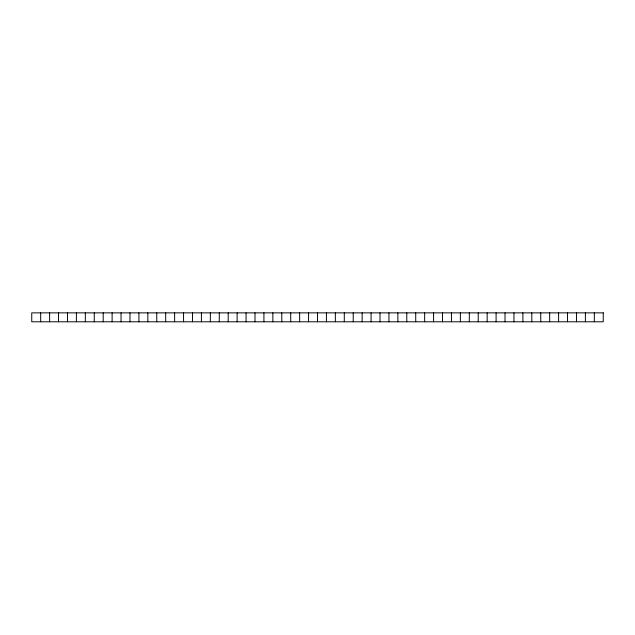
<?xml version="1.0" encoding="UTF-8"?>
<svg xmlns="http://www.w3.org/2000/svg" width="635" height="635" viewBox="0 0 635 635"><rect width="100%" height="100%" fill="white"/><g stroke="black" fill="none" stroke-linecap="round" stroke-linejoin="round"><path stroke-width="0.95" d="M594.32 312.865L594.32 321.794M585.391 312.865L585.391 321.794M576.461 312.865L576.461 321.794M567.531 312.865L567.531 321.794M558.602 312.865L558.602 321.794M549.672 312.865L549.672 321.794M540.742 312.865L540.742 321.794M531.812 312.865L531.812 321.794M522.883 312.865L522.883 321.794M513.953 312.865L513.953 321.794M505.023 312.865L505.023 321.794M496.094 312.865L496.094 321.794M487.164 312.865L487.164 321.794M478.234 312.865L478.234 321.794M469.305 312.865L469.305 321.794M460.375 312.865L460.375 321.794M451.445 312.865L451.445 321.794M442.516 312.865L442.516 321.794M433.586 312.865L433.586 321.794M424.656 312.865L424.656 321.794M415.727 312.865L415.727 321.794M406.797 312.865L406.797 321.794M397.867 312.865L397.867 321.794M388.938 312.865L388.938 321.794M380.008 312.865L380.008 321.794M371.078 312.865L371.078 321.794M362.148 312.865L362.148 321.794M353.219 312.865L353.219 321.794M344.289 312.865L344.289 321.794M335.359 312.865L335.359 321.794M326.43 312.865L326.43 321.794M317.5 312.865L317.5 321.794M308.57 312.865L308.57 321.794M299.641 312.865L299.641 321.794M290.711 312.865L290.711 321.794M281.781 312.865L281.781 321.794M272.852 312.865L272.852 321.794M263.922 312.865L263.922 321.794M254.992 312.865L254.992 321.794M246.062 312.865L246.062 321.794M237.133 312.865L237.133 321.794M228.203 312.865L228.203 321.794M219.273 312.865L219.273 321.794M210.344 312.865L210.344 321.794M201.414 312.865L201.414 321.794M192.484 312.865L192.484 321.794M183.555 312.865L183.555 321.794M174.625 312.865L174.625 321.794M165.695 312.865L165.695 321.794M156.766 312.865L156.766 321.794M147.836 312.865L147.836 321.794M138.906 312.865L138.906 321.794M129.977 312.865L129.977 321.794M121.047 312.865L121.047 321.794M112.117 312.865L112.117 321.794M103.188 312.865L103.188 321.794M94.258 312.865L94.258 321.794M85.328 312.865L85.328 321.794M76.398 312.865L76.398 321.794M67.469 312.865L67.469 321.794M58.539 312.865L58.539 321.794M49.609 312.865L49.609 321.794M40.68 312.865L40.68 321.794M603.25 312.865L31.75 312.865L31.75 321.794L603.25 321.794L603.25 312.865"/></g></svg>
